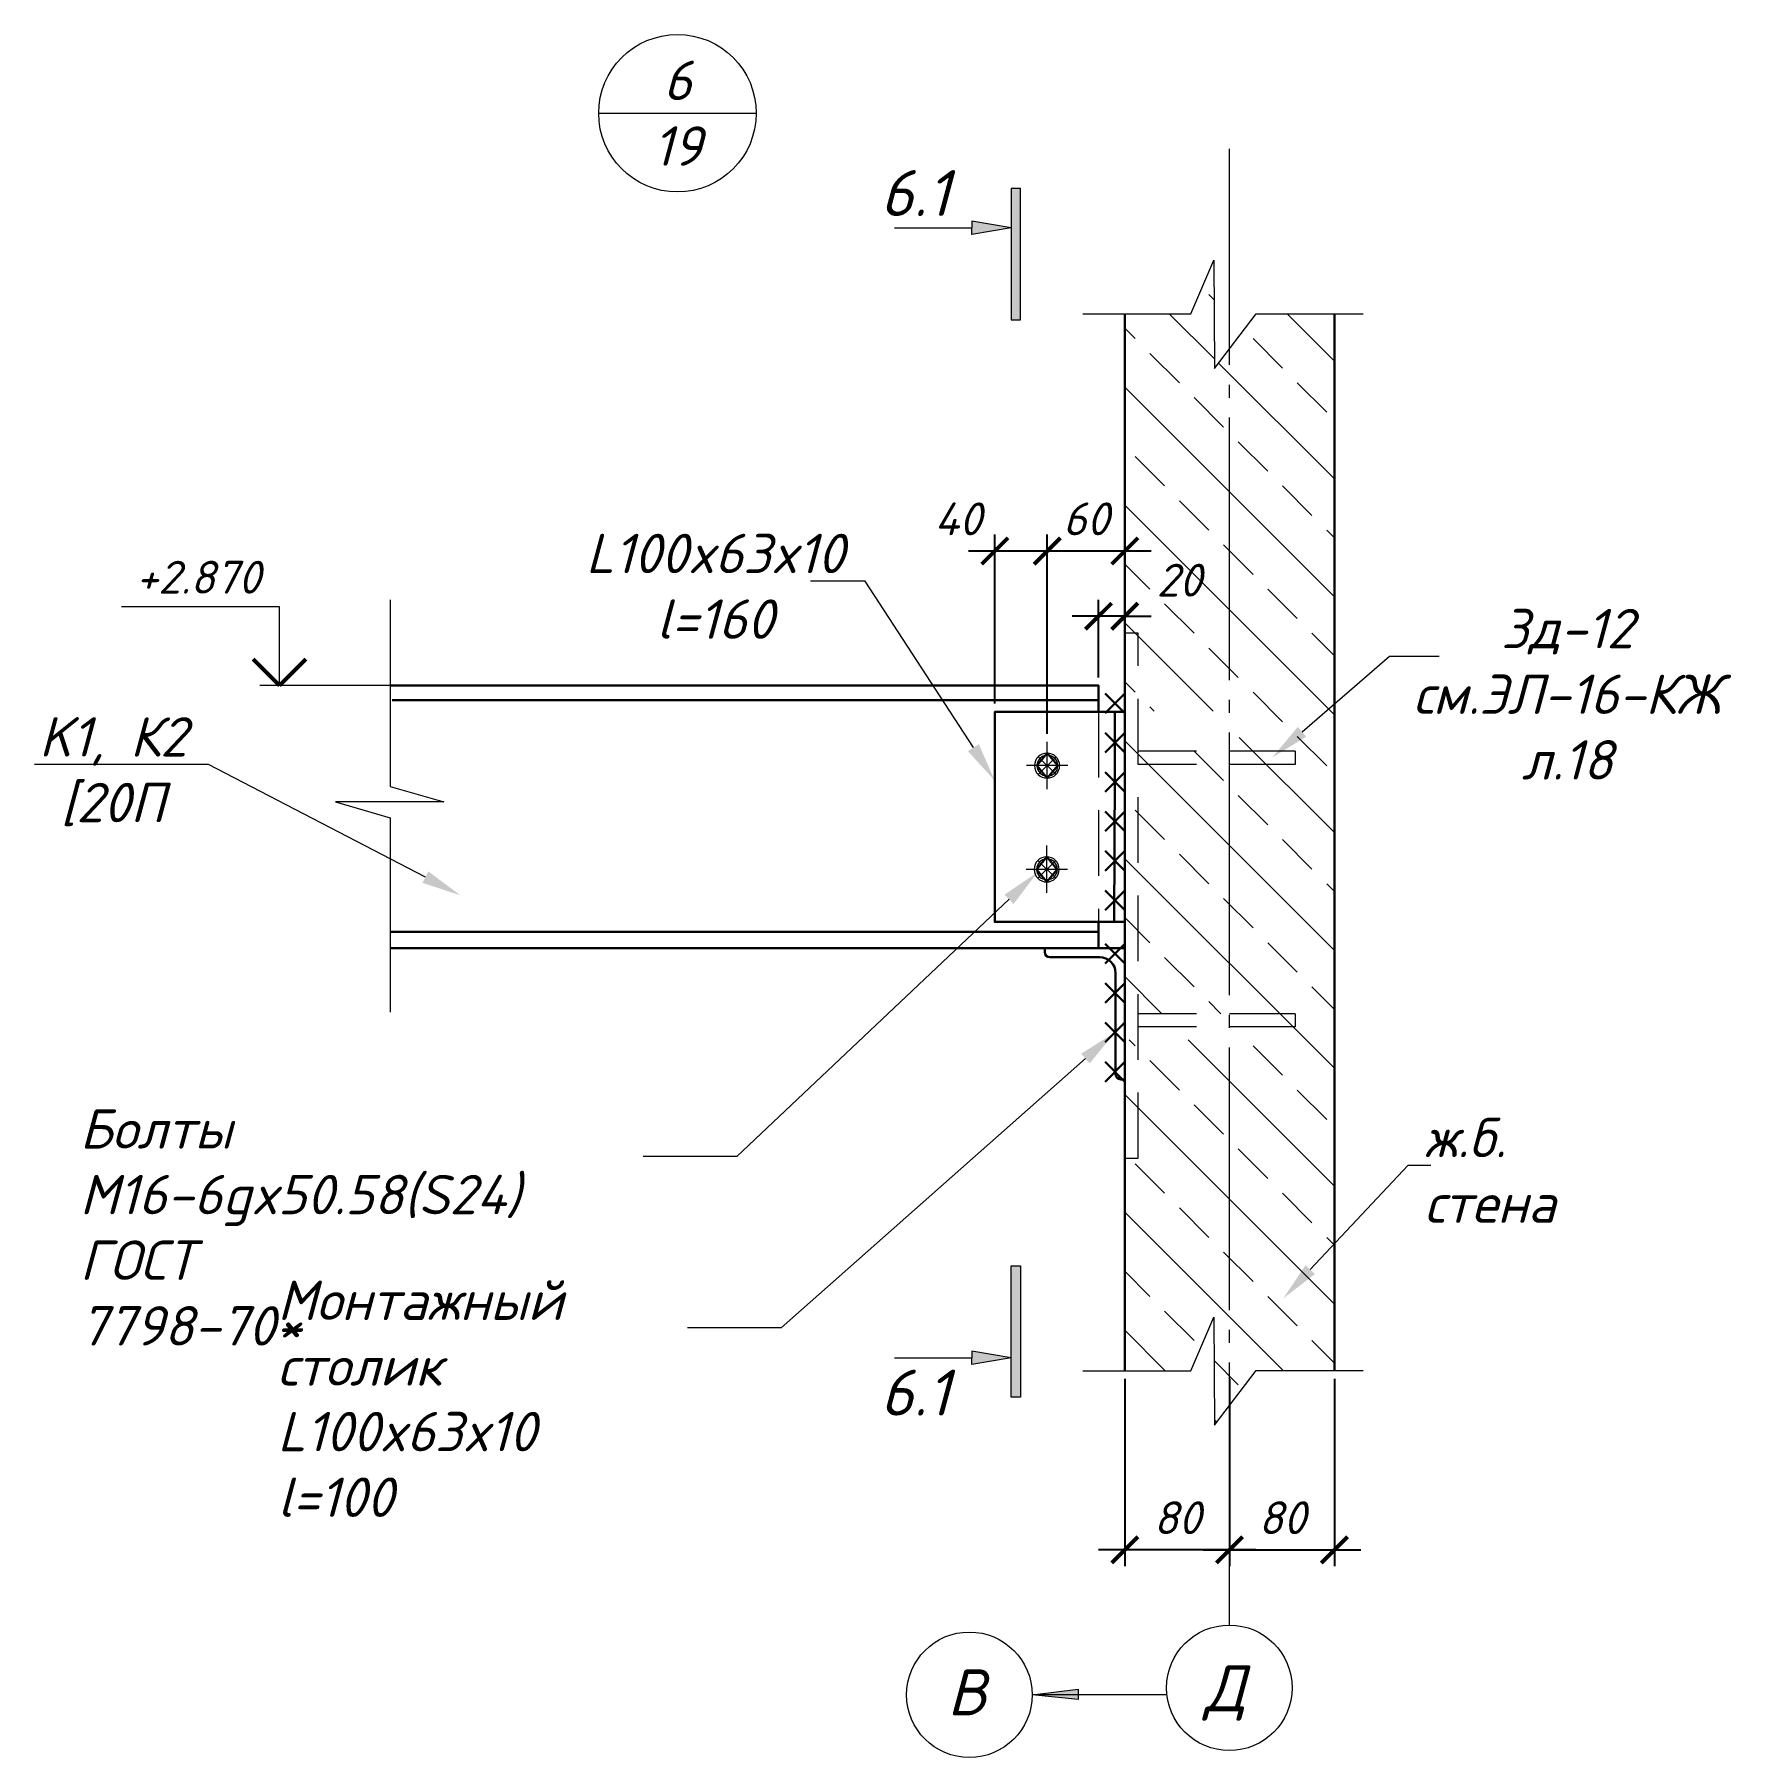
# Model space of a CAD drawing. Header units: millimetres. Extents: x -79646 to 95064, y -231229 to -58107.
# Drawn here: x -54383 to -53090, y -130419 to -129106 of the extents above; entities that cross this region are included whole.
import ezdxf
from ezdxf import colors
from ezdxf.entities.mleader import LeaderData, LeaderLine
from ezdxf.enums import TextEntityAlignment as Align
from ezdxf.math import Vec2, Vec3

# ---------------------------------------------------------------- set-up
doc = ezdxf.new("R2010")
doc.units = ezdxf.units.MM
doc.header["$PDMODE"] = 3
doc.linetypes.add('GOST2.303 5', pattern=[24, 20, -1.5, 1, -1.5])
doc.linetypes.add('HIDDEN', pattern=[0.375, 0.25, -0.125])
doc.layers.get('0').update_dxf_attribs({"lineweight": 5})
doc.layers.get('Defpoints').update_dxf_attribs({"lineweight": 0})
for name, color, linetype, lineweight in [('#Cварка', 96, 'Continuous', 30), ('#Dimensions', 7, 'Continuous', 9), ('#Бетон разрез', 22, 'Continuous', 30), ('#Выноски', 7, 'Continuous', 15), ('#Оси', 7, 'Continuous', 9), ('#разм', 7, 'Continuous', 9), ('A-okno', 7, 'Continuous', 0), ('k_ Выноски', 40, 'Continuous', 13), ('k_ Металл', 1, 'Continuous', 30), ('k_ Металл_вид', 1, 'Continuous', 18), ('Металл для узлов', 7, 'Continuous', 30), ('Тонкие линии', 7, 'Continuous', 13)]:
    doc.layers.add(name, color=color, linetype=linetype, lineweight=lineweight)
doc.layers.add('Штриховка', color=252, linetype='Continuous', lineweight=5, true_color=0x696969)
doc.styles.add('ESKDW', font='eskdw.shx', dxfattribs={"oblique": 15})
doc.styles.get("Standard").update_dxf_attribs({"font": 'arial.ttf'})
doc.styles.add('STEP PR', font='isocpeui.ttf')
doc.dimstyles.new('SPDS', dxfattribs={"dimscale": 50, "dimtxt": 2.5, "dimasz": 2, "dimexe": 1.25, "dimexo": 0.625, "dimtad": 1, "dimdec": 0, "dimrnd": 0.001, "dimtxsty": 'ESKDW', "dimblk": 'ARCHTICK', "dimcen": 2.5, "dimdle": 2, "dimclrd": 256, "dimclre": 256, "dimclrt": 7, "dimadec": 0, "dimazin": 2, "dimtfac": 0.75, "dimtdec": 0, "dimtmove": 1, "dimatfit": 3, "dimfxl": 1, "dimtolj": 1, "dimarcsym": 1})

# ---------------------------------------------------------------- blocks, each defined once
blk = doc.blocks.new('_ArchTick')
at = {"color": 0, "linetype": 'ByBlock', "const_width": 0.15}
blk.add_lwpolyline([(-0.5, -0.5), (0.5, 0.5)], dxfattribs=at)
blk = doc.blocks.new('*D249')
at = {"layer": '#Dimensions', "lineweight": -2, "transparency": 16777216}
for p, q in [((-53552.6, -130130.6), (-53552.6, -130273.4)), ((-53472.8, -130130.6), (-53472.8, -130273.4)), ((-53452.8, -130260.9), (-53572.6, -130260.9))]:
    blk.add_line(p, q, dxfattribs=at)
at = {"layer": 'Defpoints', "color": 0, "lineweight": 0, "transparency": 16777216}
for p in [(-53552.6, -130124.4), (-53472.8, -130124.3), (-53552.6, -130260.9)]:
    blk.add_point(p, dxfattribs=at)
at = {"layer": '#Dimensions', "lineweight": -2, "transparency": 16777216, "xscale": 20, "yscale": 20, "zscale": 20, "rotation": 180}
blk.add_blockref('_ArchTick', (-53552.6, -130260.9), dxfattribs=at)
at = {"layer": '#Dimensions', "lineweight": -2, "transparency": 16777216, "xscale": 20, "yscale": 20, "zscale": 20}
blk.add_blockref('_ArchTick', (-53472.8, -130260.9), dxfattribs=at)
at = {"layer": '#Dimensions', "transparency": 16777216, "insert": (-53512.7, -130236.4), "char_height": 25, "attachment_point": 5, "style": 'STEP PR'}
blk.add_mtext('\\A1;80', dxfattribs=at)
blk = doc.blocks.new('*U608')
for p, q in [((-0.5, 0.5), (0.5, -0.5)), ((0.5, 0.5), (-0.5, -0.5)), ((1.5, 0.5), (2.5, -0.5)), ((2.5, 0.5), (1.5, -0.5)), ((3.5, 0.5), (4.5, -0.5)), ((4.5, 0.5), (3.5, -0.5)), ((5.5, 0.5), (6.5, -0.5)), ((6.5, 0.5), (5.5, -0.5)), ((7.5, 0.5), (8.5, -0.5)), ((8.5, 0.5), (7.5, -0.5)), ((9.5, 0.5), (10.5, -0.5)), ((10.5, 0.5), (9.5, -0.5))]:
    blk.add_line(p, q)
blk = doc.blocks.new('*D250')
at = {"layer": '#Dimensions', "lineweight": -2, "transparency": 16777216}
for p, q in [((-53611.7, -129639.1), (-53611.7, -129487.4)), ((-53552.6, -129493.7), (-53552.6, -129487.4)), ((-53532.6, -129499.9), (-53631.7, -129499.9))]:
    blk.add_line(p, q, dxfattribs=at)
at = {"layer": 'Defpoints', "color": 0, "lineweight": 0, "transparency": 16777216}
for p in [(-53611.7, -129499.9), (-53552.6, -129499.9), (-53611.7, -129645.4)]:
    blk.add_point(p, dxfattribs=at)
at = {"layer": '#Dimensions', "lineweight": -2, "transparency": 16777216, "xscale": 20, "yscale": 20, "zscale": 20, "rotation": 180}
blk.add_blockref('_ArchTick', (-53611.7, -129499.9), dxfattribs=at)
at = {"layer": '#Dimensions', "lineweight": -2, "transparency": 16777216, "xscale": 20, "yscale": 20, "zscale": 20}
blk.add_blockref('_ArchTick', (-53552.6, -129499.9), dxfattribs=at)
at = {"layer": '#Dimensions', "transparency": 16777216, "insert": (-53582.2, -129475.4), "char_height": 25, "attachment_point": 5, "style": 'STEP PR'}
blk.add_mtext('\\A1;60', dxfattribs=at)
blk = doc.blocks.new('*D251')
at = {"layer": '#Dimensions', "lineweight": -2, "transparency": 16777216}
for p, q in [((-53572.6, -129596.2), (-53572.6, -129537.1)), ((-53552.6, -129556.2), (-53552.6, -129537.1)), ((-53572.6, -129549.6), (-53592.6, -129549.6)), ((-53552.6, -129549.6), (-53572.6, -129549.6)), ((-53552.6, -129549.6), (-53532.6, -129549.6))]:
    blk.add_line(p, q, dxfattribs=at)
at = {"layer": 'Defpoints', "color": 0, "lineweight": 0, "transparency": 16777216}
for p in [(-53572.6, -129549.6), (-53552.6, -129562.4), (-53572.6, -129602.4)]:
    blk.add_point(p, dxfattribs=at)
at = {"layer": '#Dimensions', "lineweight": -2, "transparency": 16777216, "xscale": 20, "yscale": 20, "zscale": 20}
blk.add_blockref('_ArchTick', (-53572.6, -129549.6), dxfattribs=at)
at = {"layer": '#Dimensions', "lineweight": -2, "transparency": 16777216, "xscale": 20, "yscale": 20, "zscale": 20, "rotation": 180}
blk.add_blockref('_ArchTick', (-53552.6, -129549.6), dxfattribs=at)
at = {"layer": '#Dimensions', "transparency": 16777216, "insert": (-53511.3, -129522.1), "char_height": 25, "attachment_point": 5, "style": 'STEP PR'}
blk.add_mtext('\\A1;20', dxfattribs=at)
blk = doc.blocks.new('A$C04BC7B76')
at = {"layer": 'Металл для узлов', "color": 7, "lineweight": 30, "ltscale": 10}
blk.add_lwpolyline([(-1, 5.4), (5.3, -2.2), (-1, -9.9), (-7.4, -2.2), (-1, 5.4)], dxfattribs=at)
at = {"layer": 'Тонкие линии', "lineweight": 5, "ltscale": 100}
for p, q in [((-1, -16.6), (-1, 12.3)), ((-13.6, -2.2), (11.6, -2.2))]:
    blk.add_line(p, q, dxfattribs=at)
at = {"layer": 'Тонкие линии', "ltscale": 20}
for p, q in [((4.5, -7.5), (-6.5, 3.1)), ((-6.4, -7.6), (4.5, 3.2))]:
    blk.add_line(p, q, dxfattribs=at)
for centre, radius in [((-0.9, -2.2), 7.67), ((-1.1, -2.2), 6.36)]:
    blk.add_circle(centre, radius, dxfattribs=at)
blk = doc.blocks.new('*U609')
for p, q in [((-0.5, 0.5), (0.5, -0.5)), ((0.5, 0.5), (-0.5, -0.5)), ((1.5, 0.5), (2.5, -0.5)), ((2.5, 0.5), (1.5, -0.5)), ((3.5, 0.5), (4.5, -0.5)), ((4.5, 0.5), (3.5, -0.5)), ((5.5, 0.5), (6.5, -0.5)), ((6.5, 0.5), (5.5, -0.5))]:
    blk.add_line(p, q)
blk = doc.blocks.new('*U120')
at = {"layer": '#разм', "ltscale": 100, "elevation": 0}
for points in [[(4577173, -920400), (4575971, -920400)], [(4577173, -921000), (4577173, -920400)], [(4578032, -921000), (4577023, -921000)]]:
    blk.add_lwpolyline(points, dxfattribs=at)
at = {"layer": 'A-okno', "color": 0, "lineweight": 50, "ltscale": 100, "elevation": 0}
for points in [[(4577173, -921000), (4576973, -920800)], [(4577173, -921000), (4577373, -920800)]]:
    blk.add_lwpolyline(points, dxfattribs=at)
at = {"layer": '#разм', "style": 'STEP PR'}
for tag, p in [('ОТМЕТКА', (4576248, -920299)), ('ПРИМЕЧАНИЕ', (4577032, -920711))]:
    blk.add_attdef(tag, p, '', height=250, dxfattribs=at)
blk = doc.blocks.new('*U252')
at = {"linetype": 'ByBlock', "ltscale": 100}
h = blk.add_hatch(color=256, dxfattribs=at)
h.dxf.hatch_style = 1
h.paths.add_polyline_path([(-35, 0), (35, 0), (35, 1000), (-35, 1000)])
h = blk.add_hatch(color=256, dxfattribs=at)
h.dxf.hatch_style = 1
h.paths.add_polyline_path([(-335, 750), (-335, 700), (-335, 650), (-35, 700)])
for p, q in [((35, 1000), (-35, 1000)), ((-35, 1000), (-35, 0)), ((35, 0), (35, 1000)), ((-335, 750), (-335, 700)), ((-35, 700), (-335, 750)), ((-35, 700), (-335, 650)), ((-335, 650), (-335, 700)), ((-35, 0), (35, 0))]:
    blk.add_line(p, q, dxfattribs=at)
at = {"linetype": 'ByBlock', "ltscale": 100, "extrusion": (0, 1, 0), "elevation": 700}
blk.add_lwpolyline([(925, 0), (335, 0)], dxfattribs=at)
at = {"ltscale": 100, "style": 'STEP PR'}
blk.add_attdef('Nv', text='', height=350, dxfattribs=at).set_placement((-503, 790), align=Align.RIGHT)
blk = doc.blocks.new('*U829')
at = {"color": 0, "linetype": 'ByBlock', "lineweight": -2}
blk.add_lwpolyline([(-6, 0), (6, 0)], dxfattribs=at)
blk.add_circle((0, 0), 6, dxfattribs=at)
for tag, p in [('Узел', (0, 2.5)), ('Лист', (0, -2.5))]:
    blk.add_attdef(tag, text='', height=3, dxfattribs=at).set_placement(p, align=Align.MIDDLE_CENTER)
blk = doc.blocks.new('*U253')
at = {"linetype": 'ByBlock', "ltscale": 100}
h = blk.add_hatch(color=256, dxfattribs=at)
h.dxf.hatch_style = 1
h.paths.add_polyline_path([(-35, -1000), (35, -1000), (35, 0), (-35, 0)])
h = blk.add_hatch(color=256, dxfattribs=at)
h.dxf.hatch_style = 1
h.paths.add_polyline_path([(-335, -750), (-335, -700), (-335, -650), (-35, -700)])
for p, q in [((-35, -1000), (-35, 0)), ((-35, 0), (35, 0)), ((35, 0), (35, -1000)), ((-35, -700), (-335, -650)), ((-335, -650), (-335, -700)), ((-335, -750), (-335, -700)), ((-35, -700), (-335, -750)), ((35, -1000), (-35, -1000))]:
    blk.add_line(p, q, dxfattribs=at)
at = {"linetype": 'ByBlock', "ltscale": 100, "extrusion": (0, -1, 0), "elevation": 700}
blk.add_lwpolyline([(-925, 0), (-335, 0)], dxfattribs=at)
at = {"ltscale": 100, "style": 'STEP PR'}
blk.add_attdef('Nv', text='', height=350, dxfattribs=at).set_placement((-503, -1140), align=Align.RIGHT)
blk = doc.blocks.new('*D603')
at = {"layer": '#Dimensions', "lineweight": -2, "transparency": 16777216}
for p, q in [((-53472.8, -130130.6), (-53472.8, -130273.4)), ((-53392.9, -130130.6), (-53392.9, -130273.4)), ((-53492.8, -130260.9), (-53372.9, -130260.9))]:
    blk.add_line(p, q, dxfattribs=at)
at = {"layer": 'Defpoints', "color": 0, "lineweight": 0, "transparency": 16777216}
for p in [(-53472.8, -130124.3), (-53392.9, -130124.3), (-53392.9, -130260.9)]:
    blk.add_point(p, dxfattribs=at)
at = {"layer": '#Dimensions', "lineweight": -2, "transparency": 16777216, "xscale": 20, "yscale": 20, "zscale": 20, "rotation": 180}
blk.add_blockref('_ArchTick', (-53472.8, -130260.9), dxfattribs=at)
at = {"layer": '#Dimensions', "lineweight": -2, "transparency": 16777216, "xscale": 20, "yscale": 20, "zscale": 20}
blk.add_blockref('_ArchTick', (-53392.9, -130260.9), dxfattribs=at)
at = {"layer": '#Dimensions', "transparency": 16777216, "insert": (-53432.8, -130236.4), "char_height": 25, "attachment_point": 5, "style": 'STEP PR'}
blk.add_mtext('\\A1;80', dxfattribs=at)
blk = doc.blocks.new('*D668')
at = {"layer": '#Dimensions', "lineweight": -2, "transparency": 16777216}
for p, q in [((-53651.6, -129616.2), (-53651.6, -129487.4)), ((-53611.7, -129596.2), (-53611.7, -129487.4)), ((-53591.7, -129499.9), (-53671.6, -129499.9))]:
    blk.add_line(p, q, dxfattribs=at)
at = {"layer": 'Defpoints', "color": 0, "lineweight": 0, "transparency": 16777216}
for p in [(-53651.6, -129499.9), (-53611.7, -129602.4), (-53651.6, -129622.4)]:
    blk.add_point(p, dxfattribs=at)
at = {"layer": '#Dimensions', "lineweight": -2, "transparency": 16777216, "xscale": 20, "yscale": 20, "zscale": 20, "rotation": 180}
blk.add_blockref('_ArchTick', (-53651.6, -129499.9), dxfattribs=at)
at = {"layer": '#Dimensions', "lineweight": -2, "transparency": 16777216, "xscale": 20, "yscale": 20, "zscale": 20}
blk.add_blockref('_ArchTick', (-53611.7, -129499.9), dxfattribs=at)
at = {"layer": '#Dimensions', "transparency": 16777216, "insert": (-53679.7, -129475.4), "char_height": 25, "attachment_point": 5, "style": 'STEP PR'}
blk.add_mtext('\\A1;40', dxfattribs=at)

msp = doc.modelspace()

# ---------------------------------------------------------------- hatches: boundary and pattern name
at = {"layer": 'k_ Выноски', "lineweight": 0, "ltscale": 10}
h = msp.add_hatch(color=7, dxfattribs=at)
h.dxf.hatch_style = 1
h.paths.add_polyline_path([(-53588.08689, -130367.11083), (-53623.00426, -130371.35904), (-53588.08689, -130371.34527)])
h.paths.add_polyline_path([(-53588.08689, -130371.34527), (-53623.00426, -130371.35904), (-53588.08689, -130374.98829)])
at = {"layer": 'Штриховка'}
h = msp.add_hatch(dxfattribs=at)
h.set_pattern_fill('ANSI33', color=256, scale=10, angle=270)
h.paths.add_polyline_path([(-53512.4914, -129547.55252), (-53462.03686, -129547.55252), (-53462.03686, -129487.55252), (-53512.4914, -129487.55252)], flags=24)
h.paths.add_polyline_path([(-53552.6294, -130124.38854), (-53502.36625, -130124.38854), (-53484.75498, -130083.49678), (-53484.32397, -130165.9998), (-53452.53584, -130124.32579), (-53392.91602, -130124.32579), (-53392.91602, -129319.11677), (-53452.53584, -129319.11677), (-53484.32397, -129360.79079), (-53484.75498, -129278.28777), (-53502.36625, -129319.17953), (-53552.6294, -129319.17953), (-53552.6294, -129621.97961), (-53460.40273, -129621.97961), (-53457.90273, -129624.47961), (-53457.90273, -129639.47961), (-53460.40273, -129641.97961), (-53552.6294, -129641.97961), (-53552.6294, -129852.44083), (-53460.40273, -129852.44083), (-53457.90273, -129854.94083), (-53457.90273, -129869.94083), (-53460.40273, -129872.44083), (-53552.6294, -129872.44083)])

# ---------------------------------------------------------------- linework, layer by layer
at = {"layer": '#Бетон разрез'}
for points in [[(-53552.6294, -130124.38854), (-53552.6294, -129319.17953)], [(-53392.91602, -129319.11677), (-53392.91602, -129881.43929), (-53392.91602, -130124.32579)]]:
    msp.add_lwpolyline(points, dxfattribs=at)
at = {"layer": '#Оси', "linetype": 'GOST2.303 5', "ltscale": 10}
msp.add_lwpolyline([(-53472.87801, -130318.18727), (-53472.77271, -129193.41881)], dxfattribs=at)
at = {"layer": 'k_ Выноски', "color": 7, "lineweight": 0, "ltscale": 200}
msp.add_lwpolyline([(-53520.46524, -130371.27793), (-53623.15758, -130371.33153), (-53588.24021, -130367.08332), (-53588.24021, -130371.31776), (-53588.24021, -130374.96078), (-53623.15758, -130371.33153)], dxfattribs=at)
at = {"layer": 'k_ Выноски', "color": 7, "lineweight": 0, "ltscale": 10}
for centre in [(-53670.97007, -130371.30086), (-53472.94498, -130365.99972)]:
    msp.add_circle(centre, 47.8125, dxfattribs=at)
at = {"layer": 'k_ Металл', "lineweight": 30}
for p, q in [((-54110.61845, -129613.43929), (-53572.60742, -129613.5124)), ((-54112.06984, -129790.13735), (-53572.62815, -129790.13735))]:
    msp.add_line(p, q, dxfattribs=at)
at = {"layer": 'k_ Металл', "linetype": 'Continuous', "lineweight": 30, "ltscale": 10}
for p, q in [((-53552.6294, -129802.43929), (-53615.6294, -129802.43929)), ((-53613.6294, -129802.43929), (-53613.6294, -129805.43929)), ((-53552.6294, -129902.43929), (-53552.6294, -129802.43929)), ((-53609.6294, -129809.43929), (-53571.6294, -129809.43929)), ((-53559.6294, -129821.43929), (-53559.6294, -129879.84888)), ((-53559.6294, -129879.84888), (-53559.6294, -129898.43929)), ((-53555.6294, -129902.43929), (-53552.6294, -129902.43929))]:
    msp.add_line(p, q, dxfattribs=at)
at = {"layer": 'k_ Металл', "lineweight": 30}
for points in [[(-54112.1326, -129602.43929), (-53572.599, -129602.43929), (-53572.6085, -129622.43929)], [(-53572.599, -129622.43929), (-53651.6294, -129622.43929), (-53651.6294, -129782.43929), (-53572.599, -129782.43929)], [(-53572.62791, -129782.43929), (-53552.6294, -129782.43929), (-53552.6389, -129622.43929), (-53572.599, -129622.43929)], [(-53552.6389, -129622.43929), (-53572.6085, -129622.43929)], [(-53560.1294, -129622.43929), (-53560.24366, -129669.00179)], [(-53560.24366, -129669.00179), (-53560.6294, -129782.43929)], [(-53572.62735, -129782.43929), (-53572.6324, -129802.43929), (-54112.06984, -129802.43929)], [(-53572.62735, -129782.43929), (-53572.599, -129802.43929)]]:
    msp.add_lwpolyline(points, dxfattribs=at)
at = {"layer": 'k_ Металл', "linetype": 'Continuous', "lineweight": 30, "ltscale": 10}
for centre, radius, start, end in [((-53609.6294, -129805.43929), 4, 180, 270), ((-53571.6294, -129821.43929), 12, 0, 90), ((-53555.6294, -129898.43929), 4, 180, 270)]:
    msp.add_arc(centre, radius, start, end, dxfattribs=at)
at = {"layer": 'k_ Металл_вид', "linetype": 'HIDDEN', "ltscale": 200}
for points in [[(-53542.35607, -129562.43929), (-53552.6294, -129562.4393), (-53552.6294, -129962.43929), (-53542.35607, -129962.43929), (-53542.35607, -129562.4393)], [(-53572.6085, -129622.43929), (-53572.62735, -129782.43929)], [(-53422.91602, -129652.43929), (-53542.35607, -129652.43929)], [(-53422.91602, -129652.43929), (-53542.35607, -129652.43929)], [(-53422.91602, -129652.43929), (-53422.91602, -129662.43929)], [(-53422.91602, -129662.43929), (-53542.35607, -129662.43929)], [(-53422.91602, -129662.43929), (-53542.35607, -129662.43929)], [(-53422.91602, -129852.44566), (-53542.35607, -129852.44566)], [(-53422.91602, -129852.44566), (-53542.35607, -129852.44566)], [(-53422.91602, -129852.44566), (-53422.91602, -129862.44566)], [(-53422.91602, -129862.44566), (-53542.35607, -129862.44566)], [(-53422.91602, -129862.44566), (-53542.35607, -129862.44566)]]:
    msp.add_lwpolyline(points, dxfattribs=at)
at = {"layer": 'Тонкие линии', "ltscale": 500}
for points in [[(-53584.65035, -129319.17953), (-53502.36625, -129319.17953), (-53484.75498, -129278.28777), (-53484.32397, -129360.79079), (-53452.53584, -129319.11677), (-53370.91731, -129319.11677)], [(-54112.1326, -129536.98484), (-54112.1326, -129679.19756), (-54071.24084, -129690.91399), (-54153.74386, -129690.91399), (-54112.06984, -129703.29545), (-54112.06984, -129851.13678)], [(-53584.65035, -130124.38854), (-53502.36625, -130124.38854), (-53484.75498, -130083.49678), (-53484.32397, -130165.9998), (-53452.53584, -130124.32579), (-53370.91731, -130124.32579)]]:
    msp.add_lwpolyline(points, dxfattribs=at)

# ---------------------------------------------------------------- block references
at = {"layer": '#Cварка', "xscale": -15, "yscale": 15, "zscale": 15, "rotation": 90}
for name, p in [('*U608', (-53560.1294, -129615.94685)), ('*U609', (-53560.1294, -129806.69264))]:
    msp.add_blockref(name, p, dxfattribs=at)
at = {"layer": '#Dimensions'}
ref = msp.add_blockref('*U829', (-53893.37244, -129166.36608), dxfattribs=dict(at, xscale=10, yscale=10, zscale=10))
ref.add_attrib('Узел', '6', dxfattribs={"layer": '0', "color": 0, "linetype": 'ByBlock', "lineweight": -2, "height": 30, "style": 'STEP PR'}).set_placement((-53893.37244, -129141.36608), align=Align.MIDDLE_CENTER)
ref.add_attrib('Лист', '19', dxfattribs={"layer": '0', "color": 0, "linetype": 'ByBlock', "lineweight": -2, "height": 30, "style": 'STEP PR'}).set_placement((-53893.37244, -129191.36608), align=Align.MIDDLE_CENTER)
at = {"layer": '#Dimensions', "ltscale": 20}
ref = msp.add_blockref('*U120', (-511913.85922, -37502.42618, 0), dxfattribs=dict(at, xscale=0.1, yscale=0.1, zscale=0.1))
ref.add_attrib('ОТМЕТКА', '+2.870', (-54305.94122, -129532.34896, 0), dxfattribs={"layer": '#разм', "height": 25, "style": 'STEP PR'})
at = {"xscale": 0.1, "yscale": 0.1, "zscale": 0.1}
for name, p in [('*U252', (-53635.56179, -129323.68515)), ('*U253', (-53635.56179, -130044.5737))]:
    msp.add_blockref(name, p, dxfattribs=at).add_auto_attribs({'Nv': '6.1'})
at = {"layer": 'Тонкие линии', "ltscale": 4, "xscale": -1.25, "yscale": 1.25, "zscale": 1.25}
for p in [(-53612.94058, -129660.69174), (-53613.24398, -129739.69143)]:
    msp.add_blockref('A$C04BC7B76', p, dxfattribs=at)

# ---------------------------------------------------------------- texts
at = {"layer": 'k_ Выноски', "color": 7, "lineweight": 0, "ltscale": 10, "char_height": 35, "width": 64.2235524, "style": 'STEP PR'}
for s, insert, attachment_point in [('В', (-53658.50118, -130351.91969), 3), ('Д', (-53492.08269, -130348.84775), 1)]:
    msp.add_mtext(s, dxfattribs=dict(at, insert=insert, attachment_point=attachment_point))

# ---------------------------------------------------------------- dimensions: what is measured, and where the dimension line sits
at = {"layer": '#Dimensions'}
dim = msp.add_linear_dim(base=(-53651.6294, -129499.94426), p1=(-53611.72272, -129602.43929), p2=(-53651.6294, -129622.43929), dimstyle='SPDS', override={"dimscale": 10, "dimgap": 1.2, "dimrnd": 5, "dimtxsty": 'STEP PR', "dimblk1": 'ArchTick', "dimblk2": 'ArchTick', "dimsah": 1, "dimclrt": 256}, dxfattribs=at)
dim.commit()
dim.dimension.update_dxf_attribs({"geometry": '*D668', "text_midpoint": (-53679.69242, -129499.94426), "dimtype": 160})
for base, p1, p2, picture, middle in [((-53611.72272, -129499.94426), (-53552.6294, -129499.94426), (-53611.72272, -129645.35953), '*D250', (-53582.17606, -129475.44426)), ((-53552.6294, -130260.87031), (-53472.77271, -130124.32579), (-53552.6294, -130124.38854), '*D249', (-53512.70105, -130236.37031)), ((-53392.91602, -130260.87031), (-53472.77271, -130124.32579), (-53392.91602, -130124.32579), '*D603', (-53432.84436, -130236.37031))]:
    dim = msp.add_linear_dim(base=base, p1=p1, p2=p2, angle=180, dimstyle='SPDS', override={"dimscale": 10, "dimgap": 1.2, "dimrnd": 5, "dimtxsty": 'STEP PR', "dimblk1": 'ArchTick', "dimblk2": 'ArchTick', "dimsah": 1, "dimclrt": 256}, dxfattribs=at)
    dim.commit()
    dim.dimension.update_dxf_attribs({"geometry": picture, "text_midpoint": middle})
dim = msp.add_linear_dim(base=(-53572.599, -129549.63111), p1=(-53552.6294, -129562.4393), p2=(-53572.599, -129602.43929), angle=180, dimstyle='SPDS', override={"dimscale": 10, "dimgap": 1.2, "dimrnd": 5, "dimtxsty": 'STEP PR', "dimblk1": 'ArchTick', "dimblk2": 'ArchTick', "dimsah": 1, "dimclrt": 256}, dxfattribs=at)
dim.commit()
dim.dimension.update_dxf_attribs({"geometry": '*D251', "text_midpoint": (-53511.34643, -129546.61648), "dimtype": 160})

# ---------------------------------------------------------------- leaders
at = {"layer": '#Выноски'}
ml = msp.add_multileader_mtext('Standard', dxfattribs=at)
ml.set_content('L100x63x10\\Pl=160', color=256, style='STEP PR')
ml.set_leader_properties(color=256, linetype='ByLayer', lineweight=-1)
ml.build(insert=Vec2(0, 0))
ml.multileader.update_dxf_attribs({"text_left_attachment_type": 6, "text_right_attachment_type": 6, "dogleg_length": 0, "arrow_head_size": 30, "scale": 0.1})
ctx = ml.context
ctx.base_point, ctx.scale, ctx.char_height, ctx.arrow_head_size, ctx.landing_gap_size, ctx.plane_origin = Vec3(-53979.10883, -129522.76903), 0.1, 30, 30, 12.5, Vec3(-25476.20928, -154212.92258)
ctx.left_attachment, ctx.right_attachment, ctx.text_align_type = 6, 6, 1
notes = []
notes.append((ctx, [(1, (1, 1, 0), (-53750.3361, -129522.76903), (-1, 0), 0, [(0, [(-53651.6294, -129674.89638)], 0, [])])]))
ctx.mtext.insert, ctx.mtext.rotation, ctx.mtext.width, ctx.mtext.defined_height, ctx.mtext.alignment, ctx.mtext.flow_direction = Vec3(-53864.72247, -129486.76903), 6.2831853072, 289.022175, 43.97172, 2, 5
ml = msp.add_multileader_mtext('Standard', dxfattribs=at)
ml.set_content('\\A1;Зд-12\\Pсм.ЭЛ-16-КЖ\\Pл.18', color=256, style='STEP PR')
ml.set_leader_properties(color=256, linetype='ByLayer', lineweight=-1)
ml.build(insert=Vec2(0, 0))
ml.multileader.update_dxf_attribs({"text_left_attachment_type": 6, "text_right_attachment_type": 6, "dogleg_length": 0, "arrow_head_size": 30, "scale": 0.1})
ctx = ml.context
ctx.base_point, ctx.scale, ctx.char_height, ctx.arrow_head_size, ctx.landing_gap_size, ctx.plane_origin = Vec3(-53350.8748, -129579.99504), 0.1, 30, 30, 12.5, Vec3(-24192.40042, -154217.28731)
ctx.left_attachment, ctx.right_attachment, ctx.text_align_type = 6, 6, 1
notes.append((ctx, [(0, (1, 1, 0), (-53350.8748, -129579.99504), (1, 0), 0, [(0, [(-53440.29893, -129657.24696)], 0, [])])]))
ctx.mtext.insert, ctx.mtext.rotation, ctx.mtext.width, ctx.mtext.alignment, ctx.mtext.flow_direction = Vec3(-53215.59071, -129543.99504), 6.2831853072, 249.0812885, 2, 5
ml = msp.add_multileader_mtext('Standard', dxfattribs=at)
ml.set_content('\\A1;K1, К2\\P[20П', color=256, style='STEP PR')
ml.set_leader_properties(color=256, linetype='ByLayer', lineweight=-1)
ml.build(insert=Vec2(0, 0))
ml.multileader.update_dxf_attribs({"text_left_attachment_type": 6, "text_right_attachment_type": 6, "dogleg_length": 0, "arrow_head_size": 30, "scale": 0.1})
ctx = ml.context
ctx.base_point, ctx.scale, ctx.char_height, ctx.arrow_head_size, ctx.landing_gap_size, ctx.plane_origin = Vec3(-54396.01776, -129662.50087), 0.1, 30, 30, 12.5, Vec3(-25946.15243, -154324.27486)
ctx.left_attachment, ctx.right_attachment, ctx.text_align_type = 6, 6, 1
notes.append((ctx, [(1, (1, 1, 0), (-54250.51776, -129662.50087), (-1, 0), 0, [(0, [(-54058.72757, -129762.19997)], 0, [])])]))
ctx.mtext.insert, ctx.mtext.rotation, ctx.mtext.alignment, ctx.mtext.flow_direction = Vec3(-54323.26776, -129626.50087), 6.2831853072, 2, 5
ml = msp.add_multileader_mtext('Standard', dxfattribs=at)
ml.set_content('Болты М16-6gx50.58(S24)\\PГОСТ 7798-70*', color=256, style='STEP PR')
ml.set_leader_properties(color=256, linetype='ByLayer', lineweight=-1)
ml.build(insert=Vec2(0, 0))
ml.multileader.update_dxf_attribs({"text_left_attachment_type": 6, "text_right_attachment_type": 6, "dogleg_length": 0, "arrow_head_size": 30, "scale": 0.1})
ctx = ml.context
ctx.base_point, ctx.scale, ctx.char_height, ctx.arrow_head_size, ctx.landing_gap_size, ctx.plane_origin = Vec3(-54361.16687, -129961.18072), 0.1, 30, 30, 12.5, Vec3(-25900.17918, -153615.14791)
ctx.left_attachment, ctx.right_attachment = 6, 6
notes.append((ctx, [(1, (1, 1, 0), (-53848.05324, -129961.18072), (-1, 0), 0, [(1, [(-53618.9588, -129744.6384)], 0, [])])]))
ctx.mtext.insert, ctx.mtext.rotation, ctx.mtext.width, ctx.mtext.defined_height, ctx.mtext.flow_direction = Vec3(-54348.66687, -129925.18072), 6.2831853072, 583.7803223, 174.68662, 5
ml = msp.add_multileader_mtext('Standard', dxfattribs=at)
ml.set_content('Монтажный столик\\PL100x63x10 l=100', color=256, style='STEP PR')
ml.set_leader_properties(color=256, linetype='ByLayer', lineweight=-1)
ml.build(insert=Vec2(0, 0))
ml.multileader.update_dxf_attribs({"text_left_attachment_type": 6, "text_right_attachment_type": 6, "dogleg_length": 0, "arrow_head_size": 30, "scale": 0.1})
ctx = ml.context
ctx.base_point, ctx.scale, ctx.char_height, ctx.arrow_head_size, ctx.landing_gap_size, ctx.plane_origin = Vec3(-54210.55779, -130091.75807), 0.1, 30, 30, 12.5, Vec3(-25900.17918, -153813.95007)
ctx.left_attachment, ctx.right_attachment = 6, 6
notes.append((ctx, [(1, (1, 1, 0), (-53814.26234, -130091.75807), (-1, 0), 0, [(1, [(-53560.1294, -129866.69264)], 0, [])])]))
ctx.mtext.insert, ctx.mtext.rotation, ctx.mtext.width, ctx.mtext.defined_height, ctx.mtext.flow_direction = Vec3(-54198.05779, -130055.75807), 6.2831853072, 583.7803223, 174.68662, 5
ml = msp.add_multileader_mtext('Standard', dxfattribs=at)
ml.set_content('ж.б. стена', color=256, style='STEP PR')
ml.set_leader_properties(color=256, linetype='ByLayer', lineweight=-1)
ml.build(insert=Vec2(0, 0))
ml.multileader.update_dxf_attribs({"text_left_attachment_type": 6, "text_right_attachment_type": 6, "dogleg_length": 0, "arrow_head_size": 30, "scale": 0.1})
ctx = ml.context
ctx.base_point, ctx.scale, ctx.char_height, ctx.arrow_head_size, ctx.landing_gap_size, ctx.plane_origin = Vec3(-53336.87073, -129967.71621), 0.1, 30, 30, 12.5, Vec3(-24836.9081, -153615.14791)
ctx.left_attachment, ctx.right_attachment = 6, 6
notes.append((ctx, [(0, (1, 1, 0), (-53336.87073, -129967.71621), (1, 0), 0, [(1, [(-53431.80832, -130069.25898)], 0, [])])]))
ctx.mtext.insert, ctx.mtext.rotation, ctx.mtext.width, ctx.mtext.flow_direction = Vec3(-53324.37073, -129931.71621), 6.2831853072, 48.6431965, 5
for ctx, leaders in notes:
    for number, flags, end, landing, length, lines in leaders:
        leader = LeaderData()
        leader.index, (leader.has_last_leader_line, leader.has_dogleg_vector, leader.attachment_direction) = number, flags
        leader.last_leader_point, leader.dogleg_vector, leader.dogleg_length = Vec3(end), Vec3(landing), length
        for number, points, colour, breaks in lines:
            line = LeaderLine()
            line.index, line.vertices, line.color, line.breaks = number, Vec3.list(points), colors.encode_raw_color(colour), breaks
            leader.lines.append(line)
        ctx.leaders.append(leader)

doc.saveas('drawing.dxf')
